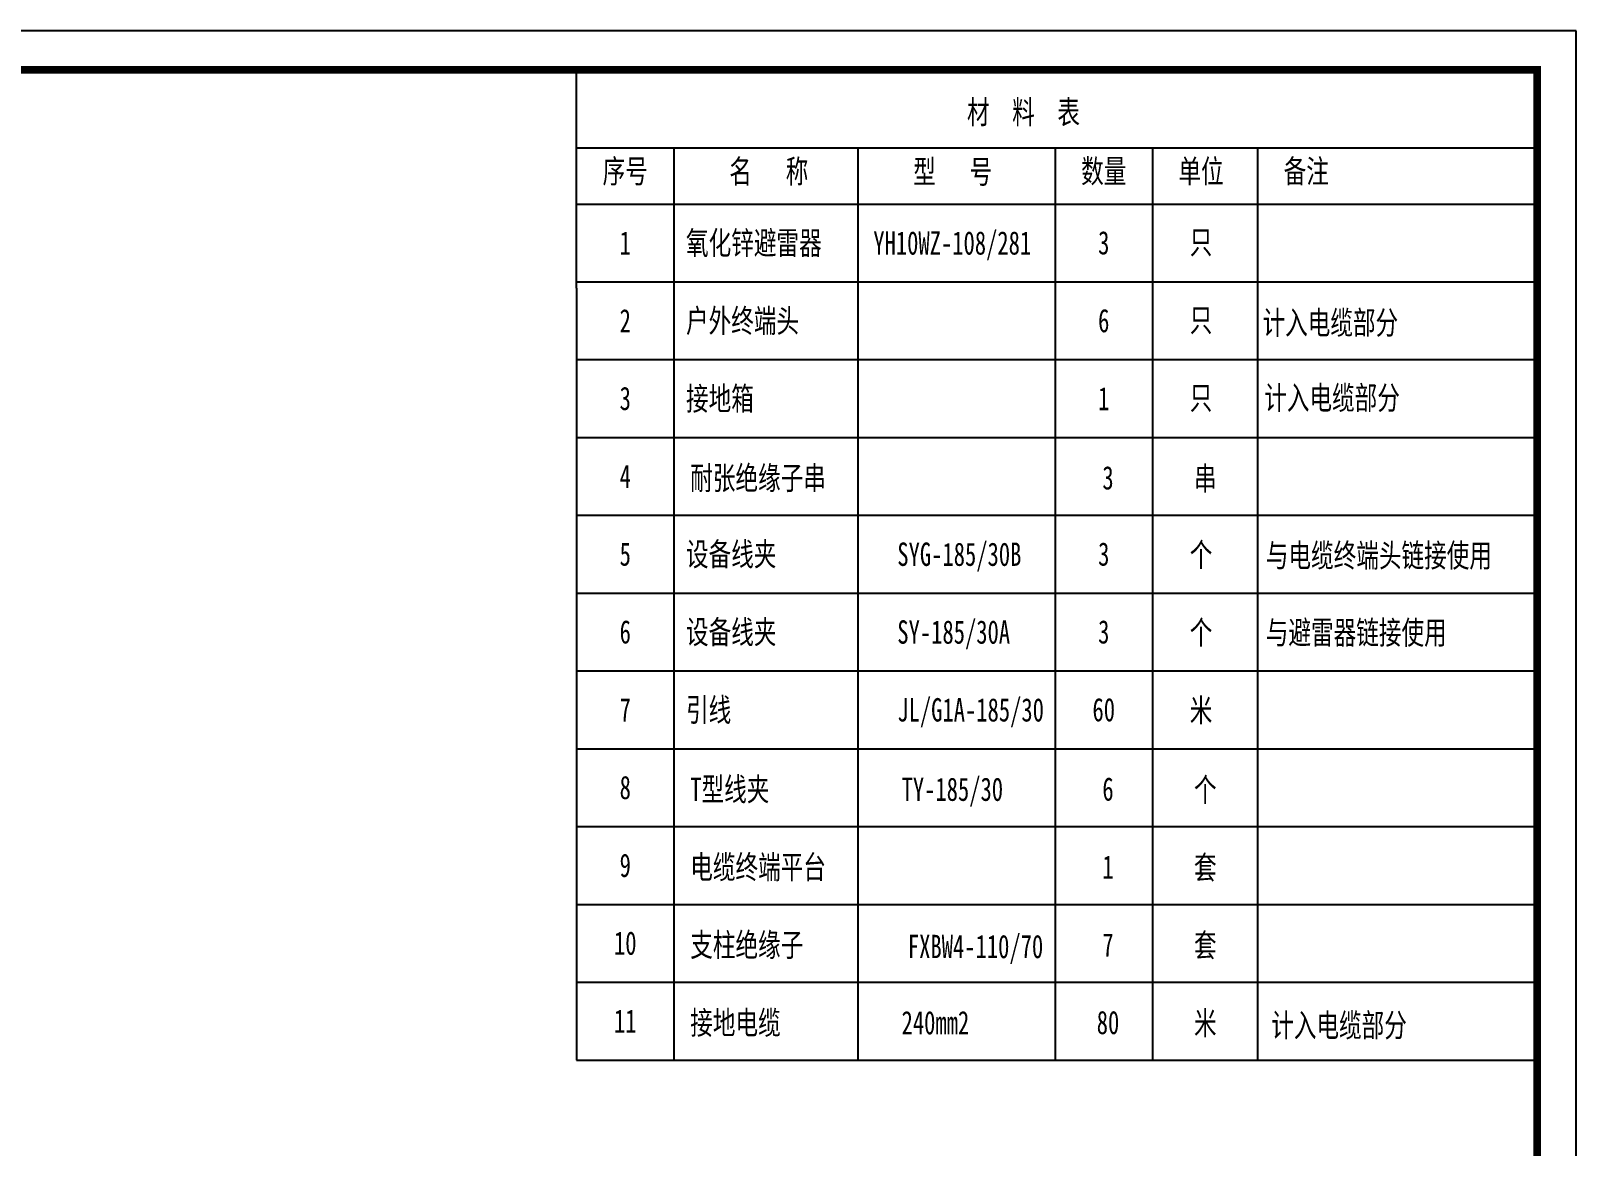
# Model space of a CAD drawing. Header units: inches. Extents: x 16 to 946, y -28 to 305.
# Drawn here: x 747.2 to 945.7, y 155.6 to 298.9 of the extents above; entities that cross this region are included whole.
import ezdxf
from ezdxf.enums import TextEntityAlignment as Align

# ---------------------------------------------------------------- set-up
doc = ezdxf.new("R2010")
doc.units = ezdxf.units.IN
doc.header["$MEASUREMENT"] = 0
doc.layers.add('图框－字', color=40, linetype='Continuous')
doc.styles.add('宋体-0.71', font='', dxfattribs={"width": 0.71})
doc.styles.get('宋体-0.71').set_extended_font_data('SimSun')

msp = doc.modelspace()

# ---------------------------------------------------------------- linework, layer by layer
for p, q in [((817.3308802779563, 265.8299036604983), (817.3308802779563, 293.8924718791943)), ((878.8088922091238, 283.8694227864846), (878.8088922091237, 166.6428225356272))]:
    msp.add_line(p, q)
msp.add_lwpolyline([(945.7437617965211, 298.8924718791943), (525.7437617965211, 298.8924718791943), (525.7437617965211, 1.892471879194318), (945.7437617965211, 1.892471879194318)], close=True)
at = {"const_width": 1}
msp.add_lwpolyline([(550.7437617965211, 6.892471879194318), (940.7437617965211, 6.892471879194318), (940.7437617965211, 293.8924718791943), (550.7437617965211, 293.8924718791943)], close=True, dxfattribs=at)
at = {"layer": '图框－字', "color": 0}
for p, q in [((940.7437617965211, 293.8694227865071), (940.7437617965279, 145.8299036602118)), ((817.330880277957, 283.8694227864846), (940.7437617965211, 283.8694227864846)), ((829.8308802780764, 283.8694227864847), (829.8308802780698, 166.6428225356273)), ((853.4437826856587, 283.8694227864847), (853.4437826856524, 166.6428225356273)), ((878.8088922091239, 283.8694227864847), (878.8088922091238, 166.6428225356273)), ((891.3088922091239, 283.8694227864847), (891.3088922091238, 166.6428225356273)), ((904.8308802780736, 283.8694227864847), (904.8308802780734, 166.6428225356273)), ((817.330880277957, 276.6428225357691), (940.7437617965211, 276.6428225357691)), ((817.330880277957, 266.6428225357691), (940.7437617965211, 266.6428225357691)), ((817.3308802779563, 265.8299036604983), (817.3308802779716, 166.6428225356273)), ((817.330880277957, 256.6428225359156), (940.7437617965211, 256.6428225359156)), ((817.330880277957, 246.6428225359165), (940.7437617965211, 246.6428225359165)), ((817.330880277957, 236.642822535771), (940.7437617965211, 236.6428225357708)), ((817.330880277957, 226.642822535771), (940.7437617965211, 226.642822535771)), ((857.1899383863379, 226.642822535771), (904.8308802780734, 226.642822535771)), ((817.330880277957, 216.6428225359174), (940.7437617965211, 216.6428225359174)), ((817.330880277957, 206.6428225357728), (940.7437617965211, 206.6428225357728)), ((817.330880277957, 196.6428225357728), (940.7437617965211, 196.6428225357728)), ((817.330880277957, 186.6428225359183), (940.7437617965211, 186.6428225359182)), ((817.3308802779643, 186.6428225357728), (940.7437617965211, 186.6428225357728)), ((817.3308802779716, 176.6428225357728), (940.7437617965211, 176.6428225357728)), ((817.3308802779716, 166.6428225356273), (940.7437617965211, 166.6428225356271))]:
    msp.add_line(p, q, dxfattribs=at)

# ---------------------------------------------------------------- texts
at = {"layer": '图框－字', "color": 0, "style": '宋体-0.71', "width": 0.71}
msp.add_text('材  料  表', height=3, dxfattribs=at).set_placement((867.4886023738834, 286.9625051431224))
for s, p in [('序号', (823.5808802780772, 280.9200174463789)), ('名   称', (842.0209630016353, 280.9060767616989)), ('型   号', (865.6522310481247, 280.8404611475315)), ('数量', (885.0588922091239, 280.9200174463789)), ('单位', (897.5588922091202, 280.9200174463789)), ('备注', (911.0808802780736, 280.9200174463789)), ('1', (823.5808802780771, 271.6428225357691)), ('3', (885.0588922091238, 271.6428225357691)), ('只', (897.5588922091201, 271.6428225357691)), ('2', (823.5808802780771, 261.6428225357701)), ('6', (885.0588922091238, 261.6428225357701)), ('只', (897.5588922091201, 261.6428225357701)), ('计入电缆部分', (914.1673878806, 261.4548811511146)), ('3', (823.5808802780771, 251.6428225357701)), ('1', (885.0588922091238, 251.6428225357701)), ('只', (897.5588922091201, 251.6428225357701)), ('计入电缆部分', (914.3889770808942, 251.793933359029)), ('4', (823.5808802780771, 241.642822535771)), ('3', (885.6037960713325, 241.4414562967501)), ('串', (898.1037960713252, 241.4414562967501)), ('5', (823.5808802780771, 231.642822535771)), ('3', (885.0588922091238, 231.642822535771)), ('个', (897.5588922091201, 231.642822535771)), ('与电缆终端头链接使用', (920.4078724186934, 231.5403934946404)), ('6', (823.5808802780771, 221.6428225359165)), ('3', (885.0588922091238, 221.6428225359165)), ('个', (897.5588922091201, 221.6428225359165)), ('与避雷器链接使用', (917.4992837637178, 221.6284751545901)), ('7', (823.5808802780771, 211.6428225359183)), ('60', (885.0588922091237, 211.6428225360629)), ('米', (897.55889220912, 211.6428225360629)), ('8', (823.5808802780771, 201.6428225357728)), ('6', (885.6037960713229, 201.4414562968983)), ('个', (898.1037960713229, 201.4414562968983)), ('9', (823.5808802780771, 191.6428225357728)), ('1', (885.6037960713224, 191.4414562968983)), ('套', (898.1037960713224, 191.4414562968983)), ('10', (823.5808802780712, 181.6428225357728)), ('FXBW4-110/70', (868.5864594464524, 180.9851196518417)), ('7', (885.603796071317, 181.4414562968983)), ('套', (898.103796071317, 181.4414562968983)), ('11', (823.5808802780712, 171.6428225356273)), ('80', (885.603796071317, 171.4414562967528)), ('米', (898.103796071317, 171.4414562967528)), ('计入电缆部分', (915.2859289245971, 171.1684902731291))]:
    msp.add_text(s, height=3, dxfattribs=at).set_placement(p, align=Align.MIDDLE)
for s, p in [('氧化锌避雷器', (831.3842648935456, 271.6428225357691)), ('YH10WZ-108/281', (855.4498486569888, 271.6428225357691)), ('户外终端头', (831.3842648935456, 261.6428225357701)), ('接地箱', (831.3842648935456, 251.6428225357701)), ('耐张绝缘子串', (831.9291687557579, 241.4414562967501)), ('设备线夹', (831.3842648935456, 231.642822535771)), ('SYG-185/30B', (858.5363634515985, 231.642822535771)), ('设备线夹', (831.3842648935456, 221.6428225359165)), ('SY-185/30A', (858.5363634515985, 221.6428225359165)), ('引线', (831.3842648935455, 211.6428225360629)), ('JL/G1A-185/30', (858.5363634515984, 211.6428225360629)), ('T型线夹', (831.9291687557484, 201.4414562968983)), ('TY-185/30', (859.081267313794, 201.4414562968983)), ('电缆终端平台', (831.9291687557479, 191.4414562968983)), ('支柱绝缘子', (831.9291687557425, 181.4414562968983)), ('接地电缆', (831.9291687557425, 171.4414562967528)), ('240mm2', (859.0812673137926, 171.4414562968983))]:
    msp.add_text(s, height=3, dxfattribs=at).set_placement(p, align=Align.MIDDLE_LEFT)

doc.saveas('drawing.dxf')
